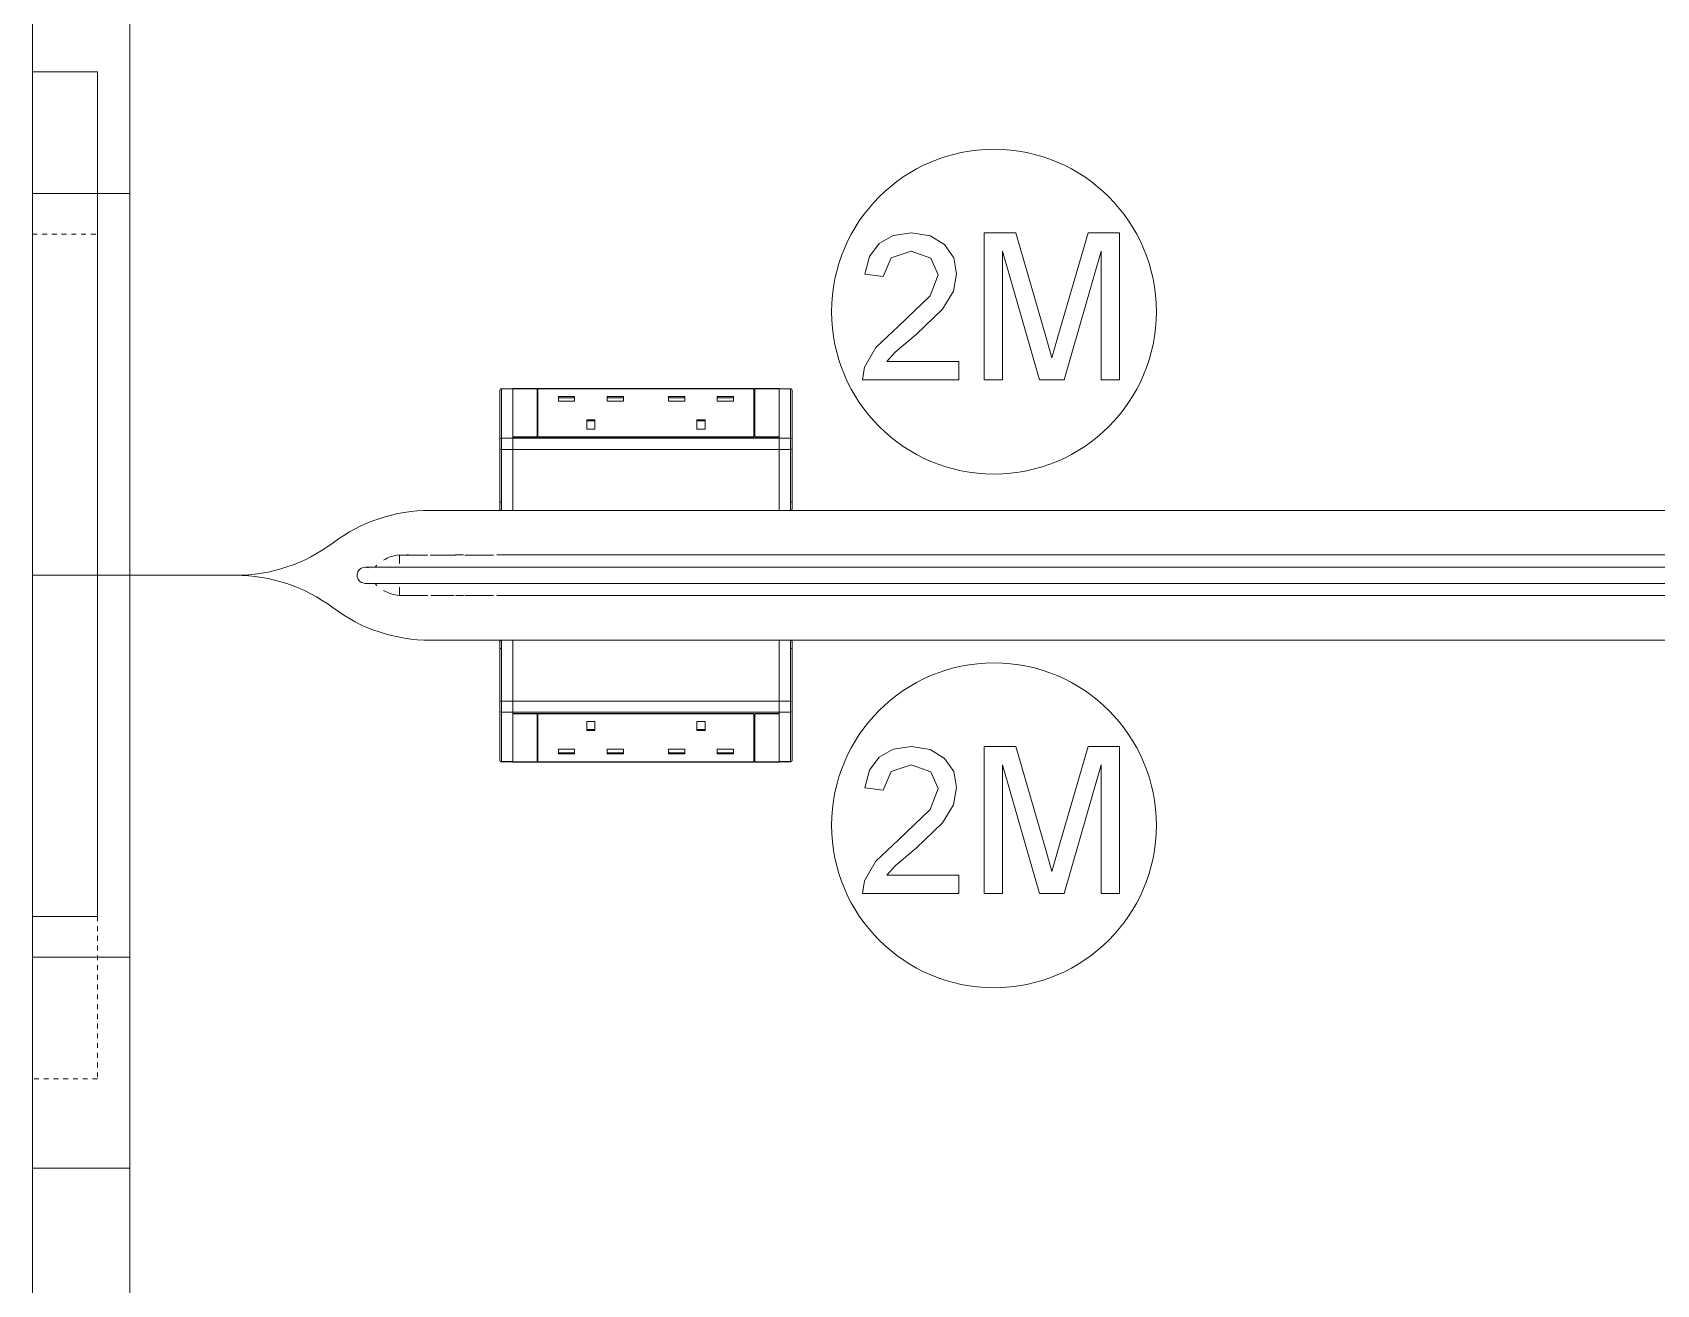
# Model space of a CAD drawing. Header units: millimetres. Extents: x 155927 to 326028, y -36033 to 97293.
# Drawn here: x 169437 to 170437, y 23749 to 24519 of the extents above; entities that cross this region are included whole.
import ezdxf

# ---------------------------------------------------------------- set-up
doc = ezdxf.new("R2010")
doc.units = ezdxf.units.MM
doc.header["$MEASUREMENT"] = 0
doc.linetypes.add('Dash', pattern=[6, 3, -3])
doc.layers.add('I-FURN', color=8, linetype='CONTINUOUS', lineweight=9)
doc.layers.add('I-FURN-HDLN', color=8, linetype='Dash', lineweight=9)

msp = doc.modelspace()

# ---------------------------------------------------------------- linework, layer by layer
at = {"layer": 'I-FURN'}
for p, q in [((169437.4, 24985.3), (169437.4, 24185.3)), ((169437.4, 24185.3), (169437.4, 24985.3)), ((169437.4, 24945.3), (169437.4, 23425.3)), ((169497.4, 23425.3), (169497.4, 24945.3)), ((169437.4, 24420.3), (169437.4, 24550.7)), ((169497.4, 24550.7), (169497.4, 24420.3)), ((169477.4, 24495.3), (169437.4, 24495.3)), ((169437.4, 24495.3), (169437.4, 23975.3)), ((169477.4, 23975.3), (169477.4, 24495.3)), ((169437.4, 23950.3), (169437.4, 24420.3)), ((169497.4, 24420.3), (169437.4, 24420.3)), ((169497.4, 24420.3), (169437.4, 24420.3)), ((169497.4, 24420.3), (169497.4, 23950.3)), ((169967.5, 24394.5), (169958.7, 24389.6)), ((169978.8, 24396.1), (169967.5, 24394.5)), ((169990.3, 24394.3), (169978.8, 24396.1)), ((169999.1, 24388.9), (169990.3, 24394.3)), ((170042.9, 24396.1), (170023.5, 24396.1)), ((170023.5, 24396.1), (170023.5, 24305.7)), ((170061.4, 24332.4), (170042.9, 24396.1)), ((170087.4, 24396.1), (170069.2, 24333.5)), ((170106.8, 24396.1), (170087.4, 24396.1)), ((170106.8, 24305.7), (170106.8, 24396.1)), ((169952.8, 24381.6), (169950, 24370.7)), ((169958.7, 24389.6), (169952.8, 24381.6)), ((169961.3, 24369.3), (169966.1, 24380.7)), ((169966.1, 24380.7), (169978.6, 24384.8)), ((169978.6, 24384.8), (169990.6, 24380.6)), ((169990.6, 24380.6), (169995.2, 24370.2)), ((170004.7, 24380.7), (169999.1, 24388.9)), ((170006.5, 24370.9), (170004.7, 24380.7)), ((170034.8, 24305.7), (170034.8, 24384.8)), ((170034.8, 24384.8), (170057.5, 24305.7)), ((170072.8, 24305.7), (170095.5, 24384.8)), ((170095.5, 24384.8), (170095.5, 24305.7)), ((169950, 24370.7), (169961.3, 24369.3)), ((169995.2, 24370.2), (169990.3, 24357.4)), ((170004.5, 24360.2), (170006.5, 24370.9)), ((169997.8, 24349.1), (170004.5, 24360.2)), ((169990.3, 24357.4), (169970.8, 24338.6)), ((169981.6, 24333.6), (169997.8, 24349.1)), ((169970.8, 24338.6), (169956.7, 24325.5)), ((169968.6, 24322.7), (169981.6, 24333.6)), ((170065.1, 24319.1), (170061.4, 24332.4)), ((170069.2, 24333.5), (170065.1, 24319.1)), ((169956.7, 24325.5), (169949.8, 24313.5)), ((169963.5, 24317), (169968.6, 24322.7)), ((169949.8, 24313.5), (169948.6, 24305.7)), ((170007.9, 24317), (169963.5, 24317)), ((170007.9, 24305.7), (170007.9, 24317)), ((169733.2, 24300.2), (169726.2, 24300.2)), ((169726.2, 24300), (169726.2, 24300.2)), ((169733.2, 24300.2), (169726.2, 24300.2)), ((169733.2, 24300.2), (169726.2, 24300.2)), ((169733.2, 24300.4), (169748.2, 24300.4)), ((169733.2, 24270.5), (169733.2, 24300.4)), ((169733.2, 24300), (169733.2, 24300.2)), ((169897.2, 24300.2), (169733.3, 24300.2)), ((169748.2, 24300.4), (169748.2, 24270.5)), ((169748.7, 24300.4), (169881.7, 24300.4)), ((169748.7, 24300.4), (169748.7, 24270.5)), ((169881.7, 24300.4), (169881.7, 24270.5)), ((169882.2, 24270.5), (169882.2, 24300.4)), ((169882.2, 24300.4), (169897.2, 24300.4)), ((169897.2, 24300.4), (169897.2, 24270.5)), ((169904.3, 24300.2), (169897.3, 24300.2)), ((169904.3, 24300.2), (169897.3, 24300.2)), ((169897.3, 24300.2), (169904.3, 24300.2)), ((169897.3, 24300.2), (169897.3, 24300)), ((169904.3, 24300.2), (169904.3, 24300)), ((169948.6, 24305.7), (170007.9, 24305.7)), ((170023.5, 24305.7), (170034.8, 24305.7)), ((170057.5, 24305.7), (170072.8, 24305.7)), ((170095.5, 24305.7), (170106.8, 24305.7)), ((169725.2, 24299.2), (169725.2, 24268.9)), ((169725.2, 24299.2), (169725.2, 24268.9)), ((169725.4, 24299.8), (169725.4, 24299.8)), ((169726.2, 24269.7), (169726.2, 24300)), ((169726.2, 24300), (169733.2, 24300)), ((169733.2, 24269.7), (169733.2, 24300)), ((169748.2, 24300), (169748.7, 24300)), ((169761.3, 24295.3), (169761.3, 24292.5)), ((169771.3, 24295.3), (169761.3, 24295.3)), ((169771.3, 24294.6), (169761.3, 24294.6)), ((169771.3, 24292.5), (169761.3, 24292.5)), ((169771.3, 24295.3), (169771.3, 24292.5)), ((169791.3, 24295.3), (169791.3, 24292.5)), ((169801.3, 24295.3), (169791.3, 24295.3)), ((169801.3, 24294.6), (169791.3, 24294.6)), ((169801.3, 24292.5), (169791.3, 24292.5)), ((169801.3, 24295.3), (169801.3, 24292.5)), ((169829.1, 24295.3), (169829.1, 24292.5)), ((169839.1, 24295.3), (169829.1, 24295.3)), ((169839.1, 24294.6), (169829.1, 24294.6)), ((169839.1, 24292.5), (169829.1, 24292.5)), ((169839.1, 24295.3), (169839.1, 24292.5)), ((169859.1, 24295.3), (169859.1, 24292.5)), ((169869.1, 24295.3), (169859.1, 24295.3)), ((169869.1, 24294.6), (169859.1, 24294.6)), ((169869.1, 24292.5), (169859.1, 24292.5)), ((169869.1, 24295.3), (169869.1, 24292.5)), ((169881.7, 24300), (169882.2, 24300)), ((169904.3, 24300), (169897.3, 24300)), ((169897.3, 24300), (169897.3, 24269.7)), ((169904.3, 24300), (169904.3, 24269.7)), ((169905, 24299.8), (169905, 24299.8)), ((169905.3, 24268.9), (169905.3, 24299.2)), ((169905.3, 24268.9), (169905.3, 24299.2)), ((169778.8, 24281), (169778.8, 24275.3)), ((169783.8, 24281), (169778.8, 24281)), ((169783.8, 24280.3), (169778.8, 24280.3)), ((169783.8, 24281), (169783.8, 24275.3)), ((169846.6, 24281), (169846.6, 24275.3)), ((169851.6, 24281), (169846.6, 24281)), ((169851.6, 24280.3), (169846.6, 24280.3)), ((169851.6, 24275.3), (169851.6, 24281)), ((169748.2, 24270.5), (169733.2, 24270.5)), ((169733.2, 24270.5), (169733.2, 24268.1)), ((169733.3, 24270.3), (169748.2, 24270.3)), ((169733.3, 24269.7), (169733.3, 24270.3)), ((169881.7, 24270.5), (169748.7, 24270.5)), ((169748.7, 24270.3), (169881.7, 24270.3)), ((169783.8, 24275.3), (169778.8, 24275.3)), ((169846.6, 24275.3), (169851.6, 24275.3)), ((169897.2, 24270.5), (169882.2, 24270.5)), ((169882.2, 24270.3), (169897.2, 24270.3)), ((169897.2, 24270.3), (169897.2, 24269.7)), ((169725.2, 24230.3), (169725.2, 24268.9)), ((169725.2, 24268.9), (169725.2, 24263.4)), ((169725.2, 24263.4), (169725.2, 24226.3)), ((169726.2, 24262.8), (169726.2, 24269.7)), ((169726.2, 24269.7), (169733.2, 24269.7)), ((169726.2, 24225.3), (169726.2, 24262.8)), ((169726.2, 24262.8), (169733.2, 24262.8)), ((169733.2, 24262.8), (169733.2, 24269.7)), ((169733.2, 24225.3), (169733.2, 24262.8)), ((169733.3, 24269.7), (169733.3, 24262.8)), ((169897.2, 24269.7), (169733.3, 24269.7)), ((169733.3, 24262.8), (169733.3, 24225.3)), ((169897.2, 24262.8), (169733.3, 24262.8)), ((169897.2, 24262.8), (169897.2, 24269.7)), ((169897.2, 24225.3), (169897.2, 24262.8)), ((169904.3, 24269.7), (169897.3, 24269.7)), ((169897.3, 24269.7), (169897.3, 24262.8)), ((169904.3, 24262.8), (169897.3, 24262.8)), ((169897.3, 24262.8), (169897.3, 24225.3)), ((169904.3, 24269.7), (169904.3, 24262.8)), ((169904.3, 24262.8), (169904.3, 24225.3)), ((169905.3, 24268.9), (169905.3, 24230.3)), ((169905.3, 24263.4), (169905.3, 24268.9)), ((169905.3, 24226.3), (169905.3, 24263.4)), ((169726.2, 24230.3), (169725.2, 24230.3)), ((169725.2, 24226.3), (169725.2, 24230.3)), ((169905.3, 24230.3), (169904.3, 24230.3)), ((169905.3, 24230.3), (169905.3, 24226.3)), ((169682.5, 24225.3), (169726.2, 24225.3)), ((169726.2, 24225.3), (169682.5, 24225.3)), ((169725.2, 24226.3), (169725.2, 24226.3)), ((169726.2, 24225.3), (169733.2, 24225.3)), ((169726.2, 24225.3), (169733.2, 24225.3)), ((169733.3, 24225.3), (169897.2, 24225.3)), ((169897.2, 24225.3), (169733.3, 24225.3)), ((169897.3, 24225.3), (169904.3, 24225.3)), ((169904.3, 24225.3), (169897.3, 24225.3)), ((169904.3, 24225.3), (170906.2, 24225.3)), ((170906.2, 24225.3), (169904.3, 24225.3)), ((169642.5, 24190.3), (169642.4, 24190.3)), ((169642.6, 24190.3), (169642.5, 24190.3)), ((169642.8, 24190.3), (169642.6, 24190.3)), ((169643.1, 24190.3), (169642.8, 24190.3)), ((169643.6, 24190.3), (169643.1, 24190.3)), ((169644.2, 24190.3), (169643.6, 24190.3)), ((169645, 24190.3), (169644.2, 24190.3)), ((169645.8, 24190.3), (169645, 24190.3)), ((169646.8, 24190.3), (169645.8, 24190.3)), ((169647.9, 24190.3), (169646.8, 24190.3)), ((169649.2, 24190.3), (169647.9, 24190.3)), ((169650.5, 24190.3), (169649.2, 24190.3)), ((169652, 24190.3), (169650.5, 24190.3)), ((169653.6, 24190.3), (169652, 24190.3)), ((169655.3, 24190.3), (169653.6, 24190.3)), ((169657.1, 24190.3), (169655.3, 24190.3)), ((169659, 24190.3), (169657.1, 24190.3)), ((169661, 24190.3), (169659, 24190.3)), ((169663.1, 24190.3), (169661, 24190.3)), ((169665.3, 24190.3), (169663.1, 24190.3)), ((169663.4, 24197.8), (169663.4, 24192.6)), ((169663.4, 24197.8), (169680.9, 24197.8)), ((169667.6, 24190.3), (169665.3, 24190.3)), ((169670, 24190.3), (169667.6, 24190.3)), ((169667.9, 24197.9), (169669, 24197.9)), ((169672.5, 24190.3), (169670, 24190.3)), ((169675, 24190.3), (169672.5, 24190.3)), ((169677.7, 24190.3), (169675, 24190.3)), ((169680.4, 24190.3), (169677.7, 24190.3)), ((169683.2, 24190.3), (169680.4, 24190.3)), ((169682.3, 24197.8), (169698.1, 24197.8)), ((169686, 24190.3), (169683.2, 24190.3)), ((169688.9, 24190.3), (169686, 24190.3)), ((169691.9, 24190.3), (169688.9, 24190.3)), ((169694.9, 24190.3), (169691.9, 24190.3)), ((169697.9, 24190.3), (169694.9, 24190.3)), ((169701, 24190.3), (169697.9, 24190.3)), ((169698, 24197.9), (169702.9, 24197.9)), ((169704.1, 24190.3), (169701, 24190.3)), ((169703.6, 24197.8), (169721.3, 24197.8)), ((169707.3, 24190.3), (169704.1, 24190.3)), ((169710.5, 24190.3), (169707.3, 24190.3)), ((169713.7, 24190.3), (169710.5, 24190.3)), ((169716.9, 24190.3), (169713.7, 24190.3)), ((169720.1, 24190.3), (169716.9, 24190.3)), ((169723.4, 24190.3), (169720.1, 24190.3)), ((169723.4, 24197.9), (171161.5, 24197.9)), ((171161.5, 24190.3), (169723.4, 24190.3)), ((169562.5, 24185.3), (169437.4, 24185.3)), ((169437.4, 24185.3), (169437.4, 23385.3)), ((169437.4, 23385.3), (169437.4, 24185.3)), ((169437.4, 24185.3), (169562.5, 24185.3)), ((169437.4, 24185.3), (169562.5, 24185.3)), ((169562.5, 24185.3), (169437.4, 24185.3)), ((169642.4, 24180.3), (169642.5, 24180.3)), ((169642.5, 24180.3), (169642.7, 24180.3)), ((169642.7, 24180.3), (169643, 24180.3)), ((169643, 24180.3), (169643.5, 24180.3)), ((169643.5, 24180.3), (169644.1, 24180.3)), ((169644.1, 24180.3), (169644.8, 24180.3)), ((169644.8, 24180.3), (169645.6, 24180.3)), ((169645.6, 24180.3), (169646.6, 24180.3)), ((169646.6, 24180.3), (169647.6, 24180.3)), ((169647.6, 24180.3), (169648.8, 24180.3)), ((169648.8, 24180.3), (169650.2, 24180.3)), ((169650.2, 24180.3), (169651.6, 24180.3)), ((169651.6, 24180.3), (169653.1, 24180.3)), ((169653.1, 24180.3), (169654.8, 24180.3)), ((169654.8, 24180.3), (169656.6, 24180.3)), ((169656.6, 24180.3), (169658.5, 24180.3)), ((169658.5, 24180.3), (169660.4, 24180.3)), ((169660.4, 24180.3), (169662.5, 24180.3)), ((169662.5, 24180.3), (169664.7, 24180.3)), ((169664.7, 24180.3), (169667, 24180.3)), ((169667, 24180.3), (169669.4, 24180.3)), ((169669.4, 24180.3), (169671.8, 24180.3)), ((169671.8, 24180.3), (169674.3, 24180.3)), ((169674.3, 24180.3), (169677, 24180.3)), ((169677, 24180.3), (169679.6, 24180.3)), ((169679.6, 24180.3), (169682.4, 24180.3)), ((169682.4, 24180.3), (169685.2, 24180.3)), ((169685.2, 24180.3), (169688.1, 24180.3)), ((169688.1, 24180.3), (169691, 24180.3)), ((169691, 24180.3), (169694, 24180.3)), ((169694, 24180.3), (169697.1, 24180.3)), ((169697.1, 24180.3), (169700.2, 24180.3)), ((169700.2, 24180.3), (169703.3, 24180.3)), ((169703.3, 24180.3), (169706.4, 24180.3)), ((169706.4, 24180.3), (169709.6, 24180.3)), ((169709.6, 24180.3), (169712.8, 24180.3)), ((169712.8, 24180.3), (169716, 24180.3)), ((169716, 24180.3), (169719.3, 24180.3)), ((169719.3, 24180.3), (169722.5, 24180.3)), ((169722.5, 24180.3), (169723.4, 24180.3)), ((169723.4, 24180.3), (171161.5, 24180.3)), ((169663.4, 24178), (169663.4, 24172.8)), ((169680.9, 24172.8), (169663.4, 24172.8)), ((169669, 24172.8), (169667.9, 24172.8)), ((169697.1, 24172.8), (169682.8, 24172.8)), ((169702.9, 24172.8), (169698, 24172.8)), ((169721.3, 24172.8), (169703.6, 24172.8)), ((171161.5, 24172.8), (169723.4, 24172.8)), ((169726.2, 24145.3), (169682.5, 24145.3)), ((169682.5, 24145.3), (169726.2, 24145.3)), ((169725.2, 24140.3), (169725.2, 24144.3)), ((169725.2, 24144.3), (169725.2, 24107.3)), ((169725.2, 24140.3), (169726.2, 24140.3)), ((169725.2, 24101.8), (169725.2, 24140.3)), ((169733.2, 24145.3), (169726.2, 24145.3)), ((169726.2, 24107.9), (169726.2, 24145.3)), ((169726.2, 24145.3), (169733.2, 24145.3)), ((169733.2, 24107.9), (169733.2, 24145.3)), ((169897.2, 24145.3), (169733.3, 24145.3)), ((169733.3, 24145.3), (169897.2, 24145.3)), ((169733.3, 24145.3), (169733.3, 24107.9)), ((169897.2, 24107.9), (169897.2, 24145.3)), ((169904.3, 24145.3), (169897.3, 24145.3)), ((169904.3, 24145.3), (169897.3, 24145.3)), ((169897.3, 24145.3), (169897.3, 24107.9)), ((170906.2, 24145.3), (169904.3, 24145.3)), ((169904.3, 24145.3), (170906.2, 24145.3)), ((169904.3, 24145.3), (169904.3, 24107.9)), ((169904.3, 24140.3), (169905.3, 24140.3)), ((169905.3, 24144.3), (169905.3, 24144.3)), ((169905.3, 24107.3), (169905.3, 24144.3)), ((169905.3, 24144.3), (169905.3, 24140.3)), ((169905.3, 24140.3), (169905.3, 24101.8)), ((169725.2, 24107.3), (169725.2, 24101.8)), ((169725.2, 24101.8), (169725.2, 24071.5)), ((169725.2, 24101.8), (169725.2, 24071.5)), ((169726.2, 24101), (169726.2, 24107.9)), ((169726.2, 24107.9), (169733.2, 24107.9)), ((169726.2, 24070.7), (169726.2, 24101)), ((169726.2, 24101), (169733.2, 24101)), ((169733.2, 24101), (169733.2, 24107.9)), ((169733.2, 24070.7), (169733.2, 24101)), ((169733.2, 24100.1), (169748.2, 24100.1)), ((169733.2, 24070.3), (169733.2, 24100.1)), ((169733.3, 24107.9), (169897.2, 24107.9)), ((169733.3, 24107.9), (169733.3, 24101)), ((169733.3, 24101), (169897.2, 24101)), ((169733.3, 24100.3), (169733.3, 24101)), ((169748.2, 24100.3), (169733.3, 24100.3)), ((169748.2, 24100.1), (169748.2, 24070.3)), ((169881.7, 24100.3), (169748.7, 24100.3)), ((169748.7, 24100.1), (169881.7, 24100.1)), ((169748.7, 24070.3), (169748.7, 24100.1)), ((169881.7, 24070.3), (169881.7, 24100.1)), ((169897.2, 24100.3), (169882.2, 24100.3)), ((169882.2, 24100.1), (169897.2, 24100.1)), ((169882.2, 24070.3), (169882.2, 24100.1)), ((169897.2, 24101), (169897.2, 24107.9)), ((169897.2, 24100.1), (169897.2, 24102.6)), ((169897.2, 24101), (169897.2, 24100.3)), ((169897.2, 24100.1), (169897.2, 24070.3)), ((169904.3, 24107.9), (169897.3, 24107.9)), ((169897.3, 24107.9), (169897.3, 24101)), ((169904.3, 24101), (169897.3, 24101)), ((169897.3, 24101), (169897.3, 24070.7)), ((169904.3, 24107.9), (169904.3, 24101)), ((169904.3, 24101), (169904.3, 24070.7)), ((169905.3, 24101.8), (169905.3, 24107.3)), ((169905.3, 24071.5), (169905.3, 24101.8)), ((169905.3, 24071.5), (169905.3, 24101.8)), ((169783.8, 24095.4), (169778.8, 24095.4)), ((169778.8, 24095.4), (169778.8, 24089.7)), ((169778.8, 24090.4), (169783.8, 24090.4)), ((169783.8, 24089.7), (169783.8, 24095.4)), ((169846.6, 24089.7), (169846.6, 24095.4)), ((169846.6, 24095.4), (169851.6, 24095.4)), ((169846.6, 24090.4), (169851.6, 24090.4)), ((169851.6, 24089.7), (169851.6, 24095.4)), ((169778.8, 24089.7), (169783.8, 24089.7)), ((169846.6, 24089.7), (169851.6, 24089.7)), ((169725.4, 24070.8), (169725.4, 24070.9)), ((169726.2, 24070.5), (169726.2, 24070.7)), ((169726.2, 24070.7), (169733.2, 24070.7)), ((169726.2, 24070.5), (169733.2, 24070.5)), ((169726.2, 24070.5), (169733.2, 24070.5)), ((169733.2, 24070.5), (169726.2, 24070.5)), ((169733.2, 24070.5), (169733.2, 24070.7)), ((169748.2, 24070.3), (169733.2, 24070.3)), ((169733.3, 24070.5), (169897.2, 24070.5)), ((169748.7, 24070.7), (169748.2, 24070.7)), ((169881.7, 24070.3), (169748.7, 24070.3)), ((169761.3, 24075.3), (169761.3, 24078.2)), ((169761.3, 24078.2), (169771.3, 24078.2)), ((169761.3, 24076.1), (169771.3, 24076.1)), ((169761.3, 24075.3), (169771.3, 24075.3)), ((169771.3, 24075.3), (169771.3, 24078.2)), ((169791.3, 24075.3), (169791.3, 24078.2)), ((169791.3, 24078.2), (169801.3, 24078.2)), ((169791.3, 24076.1), (169801.3, 24076.1)), ((169791.3, 24075.3), (169801.3, 24075.3)), ((169801.3, 24075.3), (169801.3, 24078.2)), ((169829.1, 24075.3), (169829.1, 24078.2)), ((169829.1, 24078.2), (169839.1, 24078.2)), ((169829.1, 24076.1), (169839.1, 24076.1)), ((169829.1, 24075.3), (169839.1, 24075.3)), ((169839.1, 24075.3), (169839.1, 24078.2)), ((169859.1, 24075.3), (169859.1, 24078.2)), ((169859.1, 24078.2), (169869.1, 24078.2)), ((169859.1, 24076.1), (169869.1, 24076.1)), ((169859.1, 24075.3), (169869.1, 24075.3)), ((169869.1, 24075.3), (169869.1, 24078.2)), ((169882.2, 24070.7), (169881.7, 24070.7)), ((169897.2, 24070.3), (169882.2, 24070.3)), ((169904.3, 24070.7), (169897.3, 24070.7)), ((169897.3, 24070.7), (169897.3, 24070.5)), ((169897.3, 24070.5), (169904.3, 24070.5)), ((169897.3, 24070.5), (169904.3, 24070.5)), ((169897.3, 24070.5), (169904.3, 24070.5)), ((169904.3, 24070.7), (169904.3, 24070.5)), ((169905.1, 24070.9), (169905, 24070.8)), ((169958.7, 24073.4), (169952.8, 24065.4)), ((169967.5, 24078.3), (169958.7, 24073.4)), ((169978.8, 24079.9), (169967.5, 24078.3)), ((169990.3, 24078.1), (169978.8, 24079.9)), ((169999.1, 24072.6), (169990.3, 24078.1)), ((170004.7, 24064.5), (169999.1, 24072.6)), ((170042.9, 24079.9), (170023.5, 24079.9)), ((170023.5, 24079.9), (170023.5, 23989.5)), ((170061.4, 24016.2), (170042.9, 24079.9)), ((170087.4, 24079.9), (170069.2, 24017.3)), ((170106.8, 24079.9), (170087.4, 24079.9)), ((170106.8, 23989.5), (170106.8, 24079.9)), ((169952.8, 24065.4), (169950, 24054.5)), ((169961.3, 24053), (169966.1, 24064.5)), ((169966.1, 24064.5), (169978.6, 24068.6)), ((169978.6, 24068.6), (169990.6, 24064.4)), ((169990.6, 24064.4), (169995.2, 24054)), ((170006.5, 24054.7), (170004.7, 24064.5)), ((170034.8, 23989.5), (170034.8, 24068.6)), ((170034.8, 24068.6), (170057.5, 23989.5)), ((170072.8, 23989.5), (170095.5, 24068.6)), ((170095.5, 24068.6), (170095.5, 23989.5)), ((169950, 24054.5), (169961.3, 24053)), ((169995.2, 24054), (169990.3, 24041.2)), ((170004.5, 24044), (170006.5, 24054.7)), ((169990.3, 24041.2), (169970.8, 24022.4)), ((169997.8, 24032.9), (170004.5, 24044)), ((169981.6, 24017.4), (169997.8, 24032.9)), ((169970.8, 24022.4), (169956.7, 24009.3)), ((169968.6, 24006.5), (169981.6, 24017.4)), ((170065.1, 24002.9), (170061.4, 24016.2)), ((170069.2, 24017.3), (170065.1, 24002.9)), ((169956.7, 24009.3), (169949.8, 23997.3)), ((169963.5, 24000.8), (169968.6, 24006.5)), ((170007.9, 24000.8), (169963.5, 24000.8)), ((170007.9, 23989.5), (170007.9, 24000.8)), ((169949.8, 23997.3), (169948.6, 23989.5)), ((169948.6, 23989.5), (170007.9, 23989.5)), ((170023.5, 23989.5), (170034.8, 23989.5)), ((170057.5, 23989.5), (170072.8, 23989.5)), ((170095.5, 23989.5), (170106.8, 23989.5)), ((169437.4, 23975.3), (169477.4, 23975.3)), ((169437.4, 23820.3), (169437.4, 23950.3)), ((169497.4, 23950.3), (169437.4, 23950.3)), ((169497.4, 23950.3), (169437.4, 23950.3)), ((169497.4, 23950.3), (169497.4, 23820.3)), ((169437.4, 23385.3), (169437.4, 23820.3)), ((169497.4, 23820.3), (169437.4, 23820.3)), ((169497.4, 23820.3), (169437.4, 23820.3)), ((169497.4, 23820.3), (169497.4, 23385.3))]:
    msp.add_line(p, q, dxfattribs=at)
at = {"layer": 'I-FURN', "flags": 128}
for points in [[(169725.6, 24300), (169725.7, 24300.1), (169725.7, 24300.1), (169725.8, 24300.1), (169725.8, 24300.1), (169725.8, 24300.1), (169725.9, 24300.1), (169725.9, 24300.1), (169725.9, 24300.1), (169726, 24300.2), (169726, 24300.2), (169726.1, 24300.2), (169726.1, 24300.2), (169726.1, 24300.2), (169726.2, 24300.2)], [(169904.3, 24300.2), (169904.3, 24300.2), (169904.4, 24300.2), (169904.4, 24300.2), (169904.4, 24300.2), (169904.5, 24300.1), (169904.5, 24300.1), (169904.6, 24300.1), (169904.6, 24300.1), (169904.6, 24300.1), (169904.7, 24300.1), (169904.7, 24300.1), (169904.7, 24300.1), (169904.8, 24300)], [(169725.2, 24268.9), (169725.2, 24268.8), (169725.2, 24268.7), (169725.2, 24268.6), (169725.2, 24268.5), (169725.2, 24268.4), (169725.2, 24268.3), (169725.2, 24268.1), (169725.2, 24268), (169725.2, 24267.9), (169725.2, 24267.7), (169725.2, 24267.6), (169725.2, 24267.5), (169725.2, 24267.3), (169725.2, 24267.2), (169725.2, 24267), (169725.2, 24266.9), (169725.2, 24266.7), (169725.2, 24266.6), (169725.2, 24266.4), (169725.2, 24266.3), (169725.2, 24266.1), (169725.2, 24265.9), (169725.2, 24265.8), (169725.2, 24265.6), (169725.2, 24265.5), (169725.2, 24265.3), (169725.2, 24265.1), (169725.2, 24265), (169725.2, 24264.8), (169725.2, 24264.7), (169725.2, 24264.5), (169725.2, 24264.4), (169725.2, 24264.2), (169725.2, 24264.1), (169725.2, 24263.9), (169725.2, 24263.8), (169725.2, 24263.6), (169725.2, 24263.5), (169725.2, 24263.4)], [(169725.2, 24263.4), (169725.2, 24260.6), (169725.2, 24257.9), (169725.2, 24255.3), (169725.2, 24252.7), (169725.2, 24250.3), (169725.2, 24248), (169725.2, 24245.8), (169725.2, 24243.6), (169725.2, 24241.6), (169725.2, 24239.7), (169725.2, 24237.9), (169725.2, 24236.3), (169725.2, 24234.7), (169725.2, 24233.3), (169725.2, 24232), (169725.2, 24230.8), (169725.2, 24229.8), (169725.2, 24228.8), (169725.2, 24228.1), (169725.2, 24227.4), (169725.2, 24226.9), (169725.2, 24226.5), (169725.2, 24226.3)], [(169905.3, 24263.4), (169905.3, 24263.5), (169905.3, 24263.6), (169905.3, 24263.8), (169905.3, 24263.9), (169905.3, 24264.1), (169905.3, 24264.2), (169905.3, 24264.4), (169905.3, 24264.5), (169905.3, 24264.7), (169905.3, 24264.8), (169905.3, 24265), (169905.3, 24265.1), (169905.3, 24265.3), (169905.3, 24265.5), (169905.3, 24265.6), (169905.3, 24265.8), (169905.3, 24265.9), (169905.3, 24266.1), (169905.3, 24266.3), (169905.3, 24266.4), (169905.3, 24266.6), (169905.3, 24266.7), (169905.3, 24266.9), (169905.3, 24267), (169905.3, 24267.2), (169905.3, 24267.3), (169905.3, 24267.5), (169905.3, 24267.6), (169905.3, 24267.7), (169905.3, 24267.9), (169905.3, 24268), (169905.3, 24268.1), (169905.3, 24268.3), (169905.3, 24268.4), (169905.3, 24268.5), (169905.3, 24268.6), (169905.3, 24268.7), (169905.3, 24268.8), (169905.3, 24268.9)], [(169905.3, 24226.3), (169905.3, 24226.6), (169905.3, 24227), (169905.3, 24227.6), (169905.3, 24228.3), (169905.3, 24229.1), (169905.3, 24230), (169905.3, 24231.1), (169905.3, 24232.3), (169905.3, 24233.6), (169905.3, 24235.1), (169905.3, 24236.7), (169905.3, 24238.4), (169905.3, 24240.2), (169905.3, 24242.1), (169905.3, 24244.2), (169905.3, 24246.3), (169905.3, 24248.6), (169905.3, 24250.9), (169905.3, 24253.4), (169905.3, 24256), (169905.3, 24258.6), (169905.3, 24261.3), (169905.3, 24263.4)], [(169725.2, 24226.3), (169725.2, 24226.3), (169725.2, 24226.3), (169725.2, 24226.4), (169725.2, 24226.4), (169725.2, 24226.4), (169725.2, 24226.4), (169725.2, 24226.5), (169725.2, 24226.5), (169725.2, 24226.6), (169725.2, 24226.6), (169725.2, 24226.7), (169725.2, 24226.8), (169725.2, 24226.9), (169725.2, 24226.9), (169725.2, 24227), (169725.2, 24227.1), (169725.2, 24227.2), (169725.2, 24227.3), (169725.2, 24227.4), (169725.2, 24227.5), (169725.2, 24227.7), (169725.2, 24227.8), (169725.2, 24227.9), (169725.2, 24228), (169725.2, 24228.2), (169725.2, 24228.3), (169725.2, 24228.4), (169725.2, 24228.6), (169725.2, 24228.7), (169725.2, 24228.9), (169725.2, 24229), (169725.2, 24229.2), (169725.2, 24229.3), (169725.2, 24229.5), (169725.2, 24229.6), (169725.2, 24229.8), (169725.2, 24230), (169725.2, 24230.1), (169725.2, 24230.3), (169725.2, 24230.3)], [(169905.3, 24230.3), (169905.3, 24230.2), (169905.3, 24230), (169905.3, 24229.8), (169905.3, 24229.7), (169905.3, 24229.5), (169905.3, 24229.4), (169905.3, 24229.2), (169905.3, 24229.1), (169905.3, 24228.9), (169905.3, 24228.8), (169905.3, 24228.6), (169905.3, 24228.5), (169905.3, 24228.3), (169905.3, 24228.2), (169905.3, 24228.1), (169905.3, 24227.9), (169905.3, 24227.8), (169905.3, 24227.7), (169905.3, 24227.6), (169905.3, 24227.5), (169905.3, 24227.3), (169905.3, 24227.2), (169905.3, 24227.1), (169905.3, 24227), (169905.3, 24227), (169905.3, 24226.9), (169905.3, 24226.8), (169905.3, 24226.7), (169905.3, 24226.7), (169905.3, 24226.6), (169905.3, 24226.5), (169905.3, 24226.5), (169905.3, 24226.4), (169905.3, 24226.4), (169905.3, 24226.4), (169905.3, 24226.4), (169905.3, 24226.3), (169905.3, 24226.3), (169905.3, 24226.3)], [(169726.2, 24225.3), (169726.1, 24225.3), (169726.1, 24225.3), (169726, 24225.3), (169726, 24225.3), (169726, 24225.3), (169725.9, 24225.4), (169725.9, 24225.4), (169725.8, 24225.4), (169725.8, 24225.4), (169725.8, 24225.4), (169725.7, 24225.4), (169725.7, 24225.4), (169725.7, 24225.5), (169725.6, 24225.5), (169725.6, 24225.5), (169725.6, 24225.5), (169725.5, 24225.5), (169725.5, 24225.6), (169725.5, 24225.6), (169725.4, 24225.6), (169725.4, 24225.7), (169725.4, 24225.7), (169725.4, 24225.7), (169725.3, 24225.7), (169725.3, 24225.8), (169725.3, 24225.8), (169725.3, 24225.9), (169725.3, 24225.9), (169725.2, 24225.9), (169725.2, 24226), (169725.2, 24226), (169725.2, 24226), (169725.2, 24226.1), (169725.2, 24226.1), (169725.2, 24226.2), (169725.2, 24226.2), (169725.2, 24226.2), (169725.2, 24226.3), (169725.2, 24226.3), (169725.2, 24226.3)], [(169905.3, 24226.3), (169905.3, 24226.3), (169905.3, 24226.2), (169905.3, 24226.2), (169905.3, 24226.2), (169905.3, 24226.1), (169905.2, 24226.1), (169905.2, 24226), (169905.2, 24226), (169905.2, 24226), (169905.2, 24225.9), (169905.2, 24225.9), (169905.2, 24225.9), (169905.1, 24225.8), (169905.1, 24225.8), (169905.1, 24225.8), (169905.1, 24225.7), (169905.1, 24225.7), (169905, 24225.7), (169905, 24225.6), (169905, 24225.6), (169904.9, 24225.6), (169904.9, 24225.6), (169904.9, 24225.5), (169904.8, 24225.5), (169904.8, 24225.5), (169904.8, 24225.5), (169904.7, 24225.4), (169904.7, 24225.4), (169904.7, 24225.4), (169904.6, 24225.4), (169904.6, 24225.4), (169904.6, 24225.4), (169904.5, 24225.4), (169904.5, 24225.3), (169904.4, 24225.3), (169904.4, 24225.3), (169904.4, 24225.3), (169904.3, 24225.3), (169904.3, 24225.3), (169904.3, 24225.3)], [(169905.3, 24226.3), (169905.3, 24226.3), (169905.3, 24226.3)], [(169725.2, 24144.3), (169725.2, 24144.4), (169725.2, 24144.4), (169725.2, 24144.5), (169725.2, 24144.5), (169725.2, 24144.5), (169725.2, 24144.6), (169725.2, 24144.6), (169725.2, 24144.7), (169725.2, 24144.7), (169725.2, 24144.7), (169725.2, 24144.8), (169725.3, 24144.8), (169725.3, 24144.8), (169725.3, 24144.9), (169725.3, 24144.9), (169725.3, 24144.9), (169725.4, 24145), (169725.4, 24145), (169725.4, 24145), (169725.5, 24145.1), (169725.5, 24145.1), (169725.5, 24145.1), (169725.5, 24145.1), (169725.6, 24145.2), (169725.6, 24145.2), (169725.6, 24145.2), (169725.7, 24145.2), (169725.7, 24145.2), (169725.8, 24145.3), (169725.8, 24145.3), (169725.8, 24145.3), (169725.9, 24145.3), (169725.9, 24145.3), (169725.9, 24145.3), (169726, 24145.3), (169726, 24145.3), (169726.1, 24145.3), (169726.1, 24145.3), (169726.1, 24145.3), (169726.2, 24145.3)], [(169725.2, 24140.3), (169725.2, 24140.5), (169725.2, 24140.7), (169725.2, 24140.8), (169725.2, 24141), (169725.2, 24141.1), (169725.2, 24141.3), (169725.2, 24141.4), (169725.2, 24141.6), (169725.2, 24141.8), (169725.2, 24141.9), (169725.2, 24142), (169725.2, 24142.2), (169725.2, 24142.3), (169725.2, 24142.5), (169725.2, 24142.6), (169725.2, 24142.7), (169725.2, 24142.9), (169725.2, 24143), (169725.2, 24143.1), (169725.2, 24143.2), (169725.2, 24143.3), (169725.2, 24143.4), (169725.2, 24143.5), (169725.2, 24143.6), (169725.2, 24143.7), (169725.2, 24143.8), (169725.2, 24143.9), (169725.2, 24143.9), (169725.2, 24144), (169725.2, 24144.1), (169725.2, 24144.1), (169725.2, 24144.2), (169725.2, 24144.2), (169725.2, 24144.3), (169725.2, 24144.3), (169725.2, 24144.3), (169725.2, 24144.3), (169725.2, 24144.3), (169725.2, 24144.3)], [(169725.2, 24144.3), (169725.2, 24144.3), (169725.2, 24144.3)], [(169725.2, 24144.3), (169725.2, 24144.1), (169725.2, 24143.6), (169725.2, 24143.1), (169725.2, 24142.4), (169725.2, 24141.6), (169725.2, 24140.6), (169725.2, 24139.6), (169725.2, 24138.4), (169725.2, 24137), (169725.2, 24135.6), (169725.2, 24134), (169725.2, 24132.3), (169725.2, 24130.5), (169725.2, 24128.5), (169725.2, 24126.5), (169725.2, 24124.3), (169725.2, 24122.1), (169725.2, 24119.7), (169725.2, 24117.3), (169725.2, 24114.7), (169725.2, 24112.1), (169725.2, 24109.4), (169725.2, 24107.3)], [(169904.3, 24145.3), (169904.3, 24145.3), (169904.4, 24145.3), (169904.4, 24145.3), (169904.4, 24145.3), (169904.5, 24145.3), (169904.5, 24145.3), (169904.6, 24145.3), (169904.6, 24145.3), (169904.6, 24145.3), (169904.7, 24145.3), (169904.7, 24145.2), (169904.7, 24145.2), (169904.8, 24145.2), (169904.8, 24145.2), (169904.8, 24145.2), (169904.9, 24145.1), (169904.9, 24145.1), (169904.9, 24145.1), (169905, 24145.1), (169905, 24145), (169905, 24145), (169905, 24145), (169905.1, 24144.9), (169905.1, 24144.9), (169905.1, 24144.9), (169905.1, 24144.8), (169905.2, 24144.8), (169905.2, 24144.8), (169905.2, 24144.7), (169905.2, 24144.7), (169905.2, 24144.7), (169905.2, 24144.6), (169905.2, 24144.6), (169905.3, 24144.6), (169905.3, 24144.5), (169905.3, 24144.5), (169905.3, 24144.4), (169905.3, 24144.4), (169905.3, 24144.4), (169905.3, 24144.3)], [(169905.3, 24107.3), (169905.3, 24110.1), (169905.3, 24112.8), (169905.3, 24115.4), (169905.3, 24117.9), (169905.3, 24120.4), (169905.3, 24122.7), (169905.3, 24124.9), (169905.3, 24127), (169905.3, 24129.1), (169905.3, 24131), (169905.3, 24132.7), (169905.3, 24134.4), (169905.3, 24136), (169905.3, 24137.4), (169905.3, 24138.7), (169905.3, 24139.9), (169905.3, 24140.9), (169905.3, 24141.8), (169905.3, 24142.6), (169905.3, 24143.3), (169905.3, 24143.8), (169905.3, 24144.1), (169905.3, 24144.3)], [(169905.3, 24144.3), (169905.3, 24144.3), (169905.3, 24144.3), (169905.3, 24144.3), (169905.3, 24144.3), (169905.3, 24144.3), (169905.3, 24144.2), (169905.3, 24144.2), (169905.3, 24144.1), (169905.3, 24144.1), (169905.3, 24144), (169905.3, 24144), (169905.3, 24143.9), (169905.3, 24143.8), (169905.3, 24143.7), (169905.3, 24143.6), (169905.3, 24143.5), (169905.3, 24143.5), (169905.3, 24143.3), (169905.3, 24143.2), (169905.3, 24143.1), (169905.3, 24143), (169905.3, 24142.9), (169905.3, 24142.8), (169905.3, 24142.6), (169905.3, 24142.5), (169905.3, 24142.4), (169905.3, 24142.2), (169905.3, 24142.1), (169905.3, 24141.9), (169905.3, 24141.8), (169905.3, 24141.6), (169905.3, 24141.5), (169905.3, 24141.3), (169905.3, 24141.2), (169905.3, 24141), (169905.3, 24140.9), (169905.3, 24140.7), (169905.3, 24140.5), (169905.3, 24140.4), (169905.3, 24140.3)], [(169725.2, 24107.3), (169725.2, 24107.2), (169725.2, 24107), (169725.2, 24106.9), (169725.2, 24106.8), (169725.2, 24106.6), (169725.2, 24106.5), (169725.2, 24106.3), (169725.2, 24106.2), (169725.2, 24106), (169725.2, 24105.8), (169725.2, 24105.7), (169725.2, 24105.5), (169725.2, 24105.4), (169725.2, 24105.2), (169725.2, 24105.1), (169725.2, 24104.9), (169725.2, 24104.7), (169725.2, 24104.6), (169725.2, 24104.4), (169725.2, 24104.3), (169725.2, 24104.1), (169725.2, 24103.9), (169725.2, 24103.8), (169725.2, 24103.6), (169725.2, 24103.5), (169725.2, 24103.3), (169725.2, 24103.2), (169725.2, 24103.1), (169725.2, 24102.9), (169725.2, 24102.8), (169725.2, 24102.7), (169725.2, 24102.5), (169725.2, 24102.4), (169725.2, 24102.3), (169725.2, 24102.2), (169725.2, 24102.1), (169725.2, 24102), (169725.2, 24101.9), (169725.2, 24101.8)], [(169905.3, 24101.8), (169905.3, 24101.9), (169905.3, 24102), (169905.3, 24102.1), (169905.3, 24102.2), (169905.3, 24102.3), (169905.3, 24102.4), (169905.3, 24102.5), (169905.3, 24102.7), (169905.3, 24102.8), (169905.3, 24102.9), (169905.3, 24103.1), (169905.3, 24103.2), (169905.3, 24103.3), (169905.3, 24103.5), (169905.3, 24103.6), (169905.3, 24103.8), (169905.3, 24103.9), (169905.3, 24104.1), (169905.3, 24104.3), (169905.3, 24104.4), (169905.3, 24104.6), (169905.3, 24104.7), (169905.3, 24104.9), (169905.3, 24105.1), (169905.3, 24105.2), (169905.3, 24105.4), (169905.3, 24105.5), (169905.3, 24105.7), (169905.3, 24105.8), (169905.3, 24106), (169905.3, 24106.2), (169905.3, 24106.3), (169905.3, 24106.5), (169905.3, 24106.6), (169905.3, 24106.8), (169905.3, 24106.9), (169905.3, 24107), (169905.3, 24107.2), (169905.3, 24107.3)], [(169726.2, 24070.5), (169726.1, 24070.5), (169726.1, 24070.5), (169726, 24070.5), (169726, 24070.5), (169726, 24070.5), (169725.9, 24070.5), (169725.9, 24070.5), (169725.8, 24070.5), (169725.8, 24070.6), (169725.8, 24070.6), (169725.7, 24070.6), (169725.7, 24070.6), (169725.7, 24070.6)], [(169904.8, 24070.6), (169904.7, 24070.6), (169904.7, 24070.6), (169904.7, 24070.6), (169904.6, 24070.6), (169904.6, 24070.5), (169904.6, 24070.5), (169904.5, 24070.5), (169904.5, 24070.5), (169904.4, 24070.5), (169904.4, 24070.5), (169904.4, 24070.5), (169904.3, 24070.5), (169904.3, 24070.5), (169904.3, 24070.5)]]:
    msp.add_lwpolyline(points, dxfattribs=at)
at = {"layer": 'I-FURN'}
for centre, radius, start, end in [((170029.5, 24347.6), 100, 0, 180), ((170029.5, 24347.6), 100, 180, 0), ((169682.5, 24125.3), 100, 90, 126.8699), ((169682.5, 24125.3), 100, 90, 126.8699), ((169562.5, 24285.3), 100, 270, 306.8699), ((169562.5, 24285.3), 100, 270, 306.8699), ((169642.4, 24185.3), 5, 68.1748, 276.9152), ((169655.3, 24185.3), 8.51, 133.4514, 144.4595), ((169665.7, 24174.4), 23.6, 95.6664, 120.8564), ((169562.5, 24085.3), 100, 53.1301, 90), ((169562.5, 24085.3), 100, 53.1301, 90), ((169655.3, 24185.3), 8.51, 215.5405, 226.5486), ((169665.7, 24196.3), 23.6, 239.1436, 264.3336), ((169682.5, 24245.3), 100, 233.1301, 270), ((169682.5, 24245.3), 100, 233.1301, 270), ((170029.5, 24031.4), 100, 0, 180), ((170029.5, 24031.4), 100, 180, 0)]:
    msp.add_arc(centre, radius, start, end, dxfattribs=at)
for centre, major_axis, ratio, start_param, end_param in [((169726.2, 24299.2), (-1, 0), 0.819152, 4.712389, 6.283185), ((169904.3, 24299.2), (1, 0), 0.819152, 0, 1.570796), ((169726.2, 24268.9), (-1, 0), 0.819152, 4.712389, 6.283185), ((169726.2, 24263.4), (-1, 0), 0.56467, 0, 1.570796), ((169904.3, 24268.9), (-1, 0), 0.819152, 3.141593, 4.712389), ((169904.3, 24263.4), (-1, 0), 0.56467, 1.570796, 3.141593), ((169726.2, 24226.3), (-1, 0), 0.998113, 0, 1.570796), ((169904.3, 24226.3), (-1, 0), 0.998113, 1.570796, 3.141593), ((169726.2, 24144.3), (1, 0), 0.998113, 1.570796, 3.141593), ((169904.3, 24144.3), (1, 0), 0.998113, 0, 1.570796), ((169726.2, 24107.3), (1, 0), 0.56467, 1.570796, 3.141593), ((169726.2, 24101.8), (1, 0), 0.819152, 3.141593, 4.712389), ((169904.3, 24107.3), (1, 0), 0.56467, 0, 1.570796), ((169904.3, 24101.8), (1, 0), 0.819152, 4.712389, 6.283185), ((169726.2, 24071.5), (-1, 0), 0.819152, 0, 1.570796), ((169904.3, 24071.5), (1, 0), 0.819152, 4.712389, 6.283185)]:
    msp.add_ellipse(centre, major_axis=major_axis, ratio=ratio, start_param=start_param, end_param=end_param, dxfattribs=at)
at = {"layer": 'I-FURN-HDLN'}
for p, q in [((169437.4, 24395.3), (169477.4, 24395.3)), ((169437.4, 23875.3), (169437.4, 24395.3)), ((169477.4, 24395.3), (169477.4, 23875.3)), ((169477.4, 23875.3), (169437.4, 23875.3))]:
    msp.add_line(p, q, dxfattribs=at)

doc.saveas('drawing.dxf')
